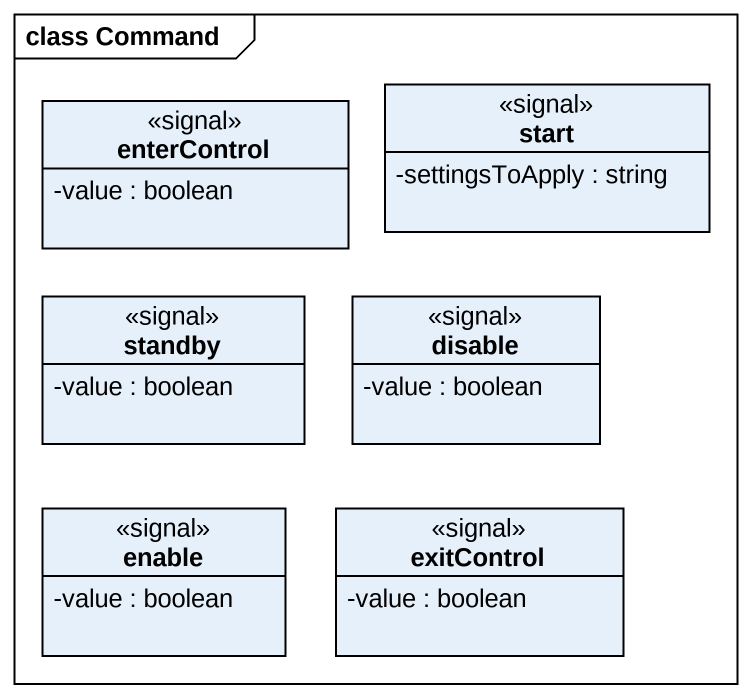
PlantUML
@startuml
mainframe class Command
hide circle
hide empty members
skinparam classAttributeIconSize 0
class enterControl <<signal>> {
  -value : boolean
}
class "start" as start_ <<signal>> {
  -settingsToApply : string
}
class standby <<signal>> {
  -value : boolean
}
class disable <<signal>> {
  -value : boolean
}
class enable <<signal>> {
  -value : boolean
}
class exitControl <<signal>> {
  -value : boolean
}
@enduml
